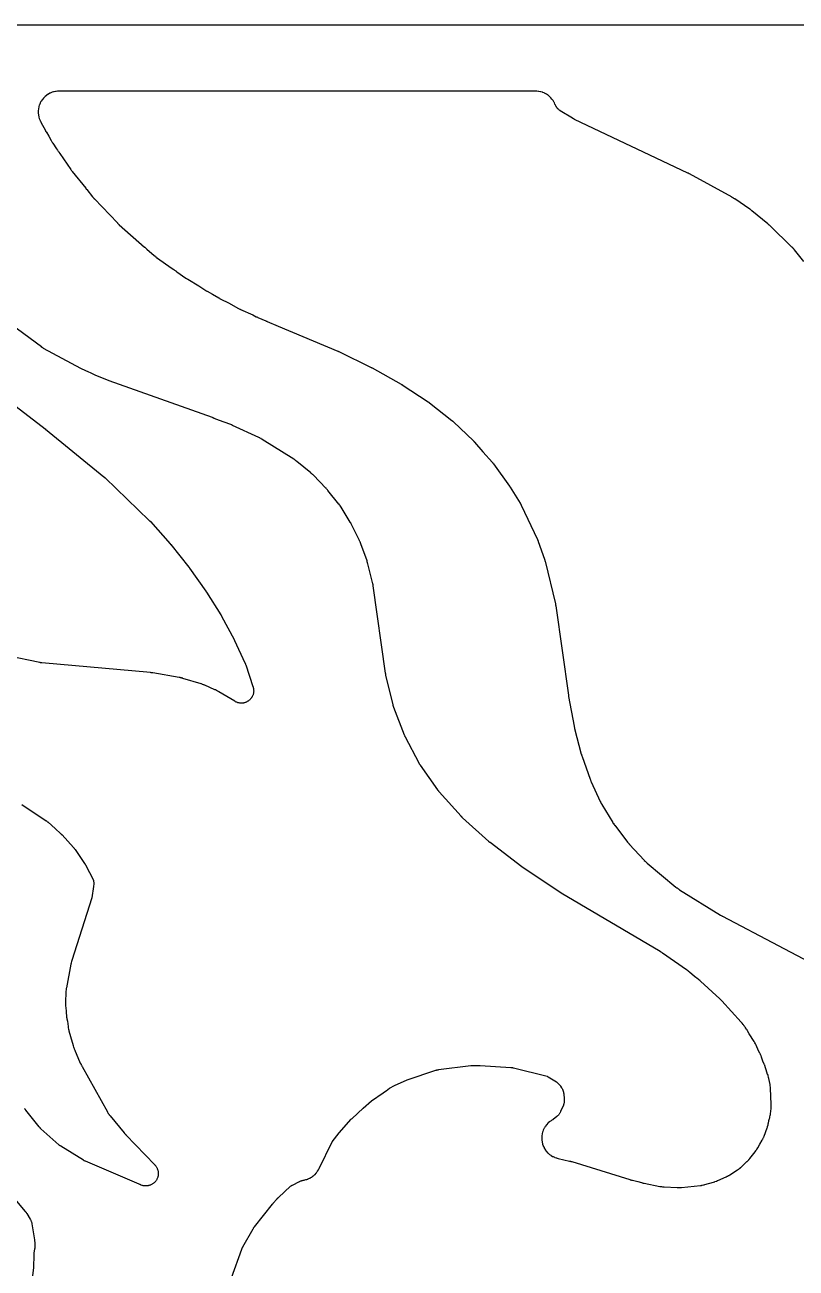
# Model space of a CAD drawing. Header units: millimetres. Extents: x 0 to 300, y 0 to 300.
# Drawn here: x 67.9 to 161, y 150 to 300.1 of the extents above; entities that cross this region are included whole.
import ezdxf

# ---------------------------------------------------------------- set-up
doc = ezdxf.new("R2010")
doc.units = ezdxf.units.MM
doc.layers.add('CUT', color=7, linetype='CONTINUOUS')

msp = doc.modelspace()

# ---------------------------------------------------------------- linework, layer by layer
at = {"layer": 'CUT'}
for points in [[(-0.0625, 1.4375), (-0.0625, 298.5625), (-0.0625, 299.4478), (-0.0589, 299.5212), (-0.0503, 299.5794), (-0.036, 299.6365), (-0.0162, 299.6918), (0.009, 299.745), (0.0392, 299.7954), (0.0743, 299.8427), (0.1137, 299.8863), (0.1573, 299.9257), (0.2046, 299.9608), (0.255, 299.991), (0.3082, 300.0162), (0.3635, 300.036), (0.4206, 300.0503), (0.4788, 300.0589), (0.5522, 300.0625), (1.4375, 300.0625), (298.5045, 300.0625)], [(161.9399, 271.5038), (160.8186, 272.8959), (160.807, 272.9099), (160.7299, 272.9999), (160.7178, 273.0135), (160.6177, 273.1235), (160.6052, 273.1368), (160.5228, 273.2219), (160.5099, 273.2348), (157.8322, 275.8374), (157.8231, 275.846), (157.7634, 275.9016), (157.7542, 275.9101), (157.6778, 275.9783), (157.6684, 275.9866), (157.6065, 276.0396), (157.5968, 276.0477), (155.6805, 277.6213), (155.6699, 277.6298), (155.6007, 277.6841), (155.59, 277.6923), (155.5016, 277.7585), (155.4907, 277.7664), (155.4191, 277.8175), (155.408, 277.8253), (153.5954, 279.0582), (153.5834, 279.0661), (153.5052, 279.1166), (153.4931, 279.1242), (153.3934, 279.1853), (153.3811, 279.1926), (153.3006, 279.2394), (153.2881, 279.2464), (148.141, 282.0703), (148.1337, 282.0742), (148.0824, 282.1014), (148.0745, 282.1056), (148.0101, 282.1385), (148.0022, 282.1425), (147.951, 282.1678), (147.9425, 282.1719), (134.2605, 288.6586), (134.2494, 288.6639), (134.2235, 288.6767), (134.2124, 288.6822), (134.1989, 288.689), (134.1879, 288.6947), (134.1624, 288.7081), (134.1515, 288.714), (134.139, 288.7208), (134.1281, 288.7268), (134.1029, 288.7409), (134.0922, 288.747), (134.0791, 288.7546), (134.0685, 288.7609), (134.0437, 288.7757), (134.0331, 288.7821), (132.5392, 289.7036), (132.5047, 289.726), (132.4424, 289.7685), (132.3765, 289.818), (132.3342, 289.8529), (132.2732, 289.9081), (132.2343, 289.9468), (132.1786, 290.0074), (132.1433, 290.0494), (132.0934, 290.1148), (132.0621, 290.1599), (132.0184, 290.2296), (131.9914, 290.2774), (131.9542, 290.3508), (131.9232, 290.4196), (131.9071, 290.4575), (131.9001, 290.4752), (131.8899, 290.4995), (131.82, 290.6556), (131.7951, 290.7048), (131.7045, 290.8655), (131.6738, 290.9143), (131.5695, 291.0638), (131.5342, 291.1094), (131.416, 291.2482), (131.3765, 291.2902), (131.2456, 291.417), (131.2022, 291.4551), (131.0597, 291.5687), (131.0129, 291.6024), (130.8601, 291.7018), (130.8103, 291.7309), (130.6487, 291.8152), (130.5964, 291.8394), (130.4274, 291.9078), (130.373, 291.9268), (130.1982, 291.9786), (130.1422, 291.9924), (129.9633, 292.0272), (129.9062, 292.0355), (129.7222, 292.0532), (129.6935, 292.0553), (129.6372, 292.058), (129.6228, 292.0585), (129.5291, 292.0608), (129.5147, 292.061), (72.0992, 292.061), (72.072, 292.061), (72.0612, 292.061), (72.0465, 292.0608), (71.9507, 292.0584), (71.936, 292.0579), (71.8785, 292.055), (71.8491, 292.0529), (71.661, 292.0343), (71.6027, 292.0257), (71.4199, 291.9893), (71.3628, 291.9749), (71.1844, 291.9208), (71.1289, 291.9009), (70.9568, 291.8295), (70.9035, 291.8043), (70.7392, 291.7163), (70.6887, 291.686), (70.5338, 291.5823), (70.4864, 291.5472), (70.3425, 291.4288), (70.2988, 291.3892), (70.1672, 291.2573), (70.1276, 291.2136), (70.0095, 291.0694), (69.9745, 291.022), (69.8711, 290.8669), (69.8409, 290.8163), (69.7532, 290.6518), (69.7281, 290.5985), (69.657, 290.4262), (69.6372, 290.3707), (69.5834, 290.1923), (69.5692, 290.135), (69.5331, 289.9522), (69.5246, 289.8939), (69.5066, 289.7084), (69.5038, 289.6495), (69.5042, 289.4631), (69.5072, 289.4042), (69.5258, 289.2188), (69.5346, 289.1605), (69.5713, 288.9778), (69.5858, 288.9206), (69.6403, 288.7424), (69.6603, 288.687), (69.733, 288.5126), (69.745, 288.4856), (69.7697, 288.4337), (69.7762, 288.4204), (69.8195, 288.3349), (69.8263, 288.3219), (70.3657, 287.3187), (70.3699, 287.3111), (70.3994, 287.258), (70.404, 287.2499), (70.4419, 287.1843), (70.4465, 287.1764), (70.4772, 287.125), (70.4823, 287.1166), (70.4887, 287.1064), (70.4894, 287.1052), (70.7828, 286.6321), (71.0655, 286.1119), (71.073, 286.0986), (71.1223, 286.0131), (71.1301, 286), (71.1947, 285.8942), (71.2028, 285.8813), (71.2565, 285.7983), (71.2649, 285.7857), (71.7317, 285.102), (71.8246, 284.9524), (71.8314, 284.9417), (71.8761, 284.8728), (71.8831, 284.8623), (71.9411, 284.7771), (71.9483, 284.7667), (71.9959, 284.6998), (72.0033, 284.6896), (72.1273, 284.5228), (73.438, 282.6036), (73.4441, 282.5948), (73.4876, 282.5335), (73.4944, 282.5241), (73.55, 282.4488), (73.5569, 282.4397), (73.602, 282.3811), (73.6095, 282.3715), (75.2401, 280.3369), (75.2442, 280.3316), (75.3099, 280.2481), (75.3202, 280.2354), (75.3561, 280.1922), (76.0731, 279.2976), (76.0814, 279.2874), (76.1358, 279.2225), (76.1443, 279.2126), (76.2145, 279.1324), (76.2232, 279.1227), (76.2804, 279.0601), (76.2893, 279.0506), (79.0619, 276.1488), (79.0709, 276.1397), (79.1296, 276.0808), (79.1387, 276.0718), (79.2139, 275.9995), (79.2233, 275.9907), (79.2844, 275.9344), (79.2939, 275.9259), (82.3509, 273.229), (82.3584, 273.2225), (82.4104, 273.1781), (82.4185, 273.1713), (82.4843, 273.1171), (82.4923, 273.1106), (82.5451, 273.0687), (82.5538, 273.0619), (82.6365, 272.9986), (83.4956, 272.2442), (83.5073, 272.2342), (83.5846, 272.1697), (83.5966, 272.16), (83.6957, 272.0816), (83.708, 272.0722), (83.7885, 272.0119), (83.801, 272.0027), (85.6871, 270.6637), (85.8643, 270.5281), (85.873, 270.5215), (85.9341, 270.4765), (85.9436, 270.4697), (86.0208, 270.415), (86.0303, 270.4085), (86.0922, 270.3665), (86.1024, 270.3597), (86.254, 270.2612), (87.3153, 269.5078), (87.3242, 269.5015), (87.3866, 269.4589), (87.3963, 269.4524), (87.4752, 269.4008), (87.4848, 269.3946), (87.5479, 269.355), (87.5583, 269.3486), (88.8834, 268.5535), (89.635, 268.0654), (89.6443, 268.0595), (89.7089, 268.0191), (89.719, 268.013), (89.8005, 267.9643), (89.8105, 267.9585), (89.8757, 267.9213), (89.8864, 267.9153), (90.5394, 267.5599), (91.3035, 267.1015), (91.3132, 267.0958), (91.3806, 267.057), (91.3911, 267.0512), (91.4761, 267.0045), (91.4864, 266.999), (91.5543, 266.9634), (91.5655, 266.9577), (92.4913, 266.4977), (93.6959, 265.842), (93.7045, 265.8374), (93.7648, 265.8059), (93.7741, 265.8011), (93.8498, 265.7632), (93.8591, 265.7587), (93.9194, 265.7297), (93.9294, 265.725), (95.403, 265.0506), (95.8249, 264.8409), (95.8329, 264.837), (95.8884, 264.8104), (95.8971, 264.8064), (95.9669, 264.7743), (95.9754, 264.7705), (96.0309, 264.746), (96.0401, 264.7421), (96.5024, 264.5474), (96.9874, 264.3255), (96.993, 264.323), (97.0315, 264.3058), (97.0375, 264.3032), (97.0858, 264.2823), (97.0917, 264.2798), (97.1301, 264.2636), (97.1364, 264.261), (98.4914, 263.7101), (105.6827, 260.6826), (105.6872, 260.6807), (105.6978, 260.6762), (105.7024, 260.6742), (105.7133, 260.6695), (105.7188, 260.6671), (105.7318, 260.6613), (105.7374, 260.6588), (105.7438, 260.656), (105.7494, 260.6534), (105.7623, 260.6475), (105.7671, 260.6453), (105.7776, 260.6404), (105.7924, 260.6333), (105.7989, 260.6302), (109.7158, 258.7255), (109.7206, 258.7231), (109.7319, 258.7176), (109.7368, 258.7152), (109.7482, 258.7094), (109.7541, 258.7064), (109.7679, 258.6994), (109.7738, 258.6964), (109.7805, 258.6929), (109.7864, 258.6898), (109.8001, 258.6826), (109.8052, 258.6798), (109.8162, 258.6739), (109.8318, 258.6653), (109.8387, 258.6615), (113.3185, 256.7083), (113.3241, 256.7052), (113.3372, 256.6977), (113.3428, 256.6945), (113.356, 256.6868), (113.3628, 256.6828), (113.3787, 256.6734), (113.3855, 256.6694), (113.3933, 256.6646), (113.4, 256.6605), (113.4158, 256.6508), (113.4225, 256.6466), (113.4259, 256.6445), (113.4338, 256.6395), (113.4522, 256.6276), (113.4601, 256.6225), (116.5685, 254.5782), (116.5765, 254.5728), (116.5952, 254.5603), (116.6032, 254.5548), (116.6128, 254.5482), (116.6207, 254.5427), (116.639, 254.5298), (116.6468, 254.5243), (116.6558, 254.5178), (116.6635, 254.5121), (116.6816, 254.4988), (116.6893, 254.4931), (116.6987, 254.486), (116.7063, 254.4802), (116.7241, 254.4665), (116.7317, 254.4606), (119.462, 252.3095), (119.4704, 252.3028), (119.49, 252.287), (119.4983, 252.2801), (119.5085, 252.2717), (119.5168, 252.2648), (119.5359, 252.2486), (119.5441, 252.2415), (119.5535, 252.2334), (119.5616, 252.2263), (119.5804, 252.2096), (119.5884, 252.2023), (119.5981, 252.1935), (119.6061, 252.1862), (119.6244, 252.169), (119.6323, 252.1616), (122.0645, 249.8354), (122.0718, 249.8283), (122.0889, 249.8116), (122.0961, 249.8044), (122.1049, 249.7956), (122.1121, 249.7883), (122.1288, 249.7712), (122.1291, 249.771), (122.1433, 249.7557), (122.1502, 249.7483), (122.1586, 249.7391), (122.1654, 249.7316), (122.1812, 249.7139), (122.1879, 249.7063), (123.2024, 248.5443), (124.3539, 247.223), (124.3609, 247.2148), (124.3772, 247.1957), (124.3842, 247.1874), (124.3926, 247.1773), (124.3994, 247.169), (124.4136, 247.1514), (124.4289, 247.1316), (124.4355, 247.1229), (124.4435, 247.1124), (124.4499, 247.1037), (124.4649, 247.0833), (124.4713, 247.0745), (126.4107, 244.3663), (126.414, 244.3617), (126.4217, 244.3508), (126.4249, 244.3462), (126.4327, 244.335), (126.4367, 244.3293), (126.4459, 244.3158), (126.4498, 244.3101), (126.4544, 244.3034), (126.4582, 244.2976), (126.4673, 244.2839), (126.4711, 244.2781), (126.4731, 244.2751), (126.4776, 244.2681), (126.488, 244.2518), (126.4924, 244.2448), (127.6956, 242.323), (127.7027, 242.3115), (127.719, 242.2846), (127.7259, 242.273), (127.7341, 242.259), (127.7407, 242.2474), (127.7561, 242.2202), (127.7626, 242.2086), (127.77, 242.195), (127.7763, 242.1832), (127.7909, 242.1555), (127.7971, 242.1436), (127.8045, 242.129), (127.8105, 242.117), (127.8242, 242.0889), (127.83, 242.0768), (129.7812, 237.9333), (129.786, 237.923), (129.797, 237.8988), (129.8016, 237.8884), (129.8073, 237.8757), (129.8118, 237.8652), (129.8222, 237.8407), (129.8266, 237.8302), (129.8315, 237.8181), (129.8358, 237.8076), (129.8456, 237.7828), (129.8497, 237.7722), (129.8547, 237.7592), (129.8586, 237.7486), (129.8678, 237.7236), (129.8717, 237.7129), (130.6297, 235.562), (130.6334, 235.5513), (130.6419, 235.5261), (130.6455, 235.5153), (130.6498, 235.5021), (130.6532, 235.4913), (130.6611, 235.4659), (130.6644, 235.455), (130.6681, 235.4424), (130.6713, 235.4315), (130.6785, 235.406), (130.6815, 235.395), (130.6852, 235.3816), (130.688, 235.3706), (130.6946, 235.3448), (130.6974, 235.3338), (131.945, 230.1838), (131.9475, 230.1732), (131.9532, 230.1484), (131.9556, 230.1377), (131.9584, 230.1247), (131.9606, 230.114), (131.9657, 230.089), (131.9678, 230.0783), (131.9702, 230.066), (131.9722, 230.0552), (131.9767, 230.0302), (131.9785, 230.0194), (131.9807, 230.0062), (131.9825, 229.9955), (131.9863, 229.9703), (131.9879, 229.9595), (133.5154, 219.1676), (133.5163, 219.1614), (133.5228, 219.1184), (133.5239, 219.1118), (133.5326, 219.0583), (133.5337, 219.0518), (133.5411, 219.0096), (133.5424, 219.0027), (134.2153, 215.4042), (134.2171, 215.3946), (134.2307, 215.328), (134.2329, 215.3177), (134.2513, 215.2349), (134.2537, 215.2248), (134.2693, 215.1596), (134.272, 215.149), (135.0783, 212.0449), (135.0817, 212.0325), (135.1045, 211.9519), (135.1081, 211.9395), (135.1389, 211.8389), (135.1428, 211.8266), (135.1691, 211.747), (135.1732, 211.7348), (136.1318, 209.0261), (136.1367, 209.0129), (136.1694, 208.927), (136.1745, 208.9138), (136.2181, 208.8069), (136.2236, 208.7939), (136.2603, 208.7096), (136.2661, 208.6967), (137.3648, 206.3289), (137.3719, 206.3142), (137.4193, 206.2188), (137.4268, 206.2043), (137.4896, 206.0863), (137.4975, 206.0719), (137.55, 205.9793), (137.5583, 205.9652), (138.8738, 203.7887), (138.8825, 203.7747), (138.9403, 203.6847), (138.9494, 203.671), (139.0251, 203.5601), (139.0345, 203.5466), (139.0972, 203.4599), (139.1071, 203.4467), (140.657, 201.4222), (140.6657, 201.4111), (140.7231, 201.3396), (140.7321, 201.3288), (140.8063, 201.2408), (140.8155, 201.2301), (140.8762, 201.1614), (140.8857, 201.1509), (142.6697, 199.2261), (142.6828, 199.2123), (142.7699, 199.1242), (142.7835, 199.1109), (142.8962, 199.0038), (142.9102, 198.9909), (143.0027, 198.9085), (143.0171, 198.896), (146.4869, 195.9955), (146.5037, 195.982), (146.6144, 195.896), (146.6316, 195.8831), (146.7742, 195.7804), (146.7919, 195.7681), (146.9085, 195.6903), (146.9266, 195.6787), (151.8881, 192.6197), (151.8961, 192.6149), (151.9522, 192.5815), (151.9609, 192.5764), (152.0314, 192.536), (152.04, 192.5312), (152.0963, 192.5002), (152.1056, 192.4952), (165.564, 185.384)], [(92.8615, 148.825), (94.094, 152.3018), (94.0973, 152.3112), (94.1026, 152.3256), (94.1117, 152.3494), (94.1244, 152.3811), (94.1361, 152.409), (94.1458, 152.4311), (94.1514, 152.4436), (94.1535, 152.4482), (94.1664, 152.4751), (94.1959, 152.5344), (94.2143, 152.5696), (94.2209, 152.5813), (94.2257, 152.5899), (95.4489, 154.7404), (95.4524, 154.7466), (95.4607, 154.7609), (95.4622, 154.7635), (95.4789, 154.7909), (95.5133, 154.8452), (95.5253, 154.8637), (95.543, 154.8887), (95.5911, 154.9543), (95.6123, 154.9819), (97.7826, 157.7091), (97.8025, 157.7301), (97.8125, 157.7409), (97.8768, 157.8122), (97.8865, 157.8232), (98.3137, 158.3209), (98.3223, 158.3308), (98.3426, 158.3537), (98.3514, 158.3635), (98.3621, 158.3753), (98.371, 158.385), (98.392, 158.4073), (98.401, 158.4168), (98.4115, 158.4277), (98.4207, 158.4371), (98.4423, 158.4588), (98.4516, 158.468), (98.4631, 158.4792), (98.4725, 158.4883), (98.4948, 158.5094), (98.5043, 158.5184), (99.9852, 159.8835), (100.0438, 159.9244), (100.1032, 159.9624), (100.1463, 159.9877), (100.1825, 160.0078), (100.1943, 160.014), (100.2034, 160.0187), (101.072, 160.4633), (101.0824, 160.4685), (101.0876, 160.4711), (101.1365, 160.4935), (101.2033, 160.5218), (101.283, 160.5512), (101.3368, 160.5681), (101.4188, 160.5898), (101.4877, 160.6046), (101.5047, 160.6081), (101.6076, 160.6282), (101.6184, 160.6304), (101.6794, 160.6434), (101.7078, 160.6502), (101.833, 160.6834), (101.8437, 160.6861), (101.8504, 160.688), (101.8838, 160.6969), (101.9381, 160.7141), (102.0471, 160.7545), (102.0727, 160.7634), (102.086, 160.7688), (102.1069, 160.7765), (102.1592, 160.7988), (102.2505, 160.8428), (102.293, 160.8625), (102.3116, 160.8722), (102.3214, 160.877), (102.3443, 160.8894), (102.3445, 160.8895), (102.3714, 160.9041), (102.4407, 160.946), (102.5028, 160.9825), (102.5249, 160.997), (102.5254, 160.9973), (102.5267, 160.9982), (102.5514, 161.0143), (102.5593, 161.02), (102.5726, 161.029), (102.615, 161.0605), (102.7, 161.1222), (102.7453, 161.1585), (102.7589, 161.1706), (102.7611, 161.1724), (102.7703, 161.1807), (102.8827, 161.2803), (102.9243, 161.3208), (103.0493, 161.4553), (103.0868, 161.4997), (103.1982, 161.6456), (103.2312, 161.6934), (103.3294, 161.8516), (103.3441, 161.8766), (103.3716, 161.9262), (103.3785, 161.939), (103.4224, 162.0226), (103.429, 162.0355), (105.0091, 165.2355), (105.8216, 166.3408), (107.3046, 167.9814), (107.3472, 168.0213), (107.3489, 168.0229), (107.404, 168.0744), (108.7226, 169.3063), (109.7538, 170.2098), (111.1391, 171.1649), (111.3209, 171.2902), (111.5006, 171.4141), (111.9301, 171.7102), (112.5327, 172.0474), (114.0361, 172.7401), (117.5015, 173.8809), (117.512, 173.8843), (117.5282, 173.8894), (117.5552, 173.8975), (117.5915, 173.9077), (117.624, 173.9162), (117.6498, 173.9225), (117.6646, 173.9259), (117.6701, 173.9271), (117.7024, 173.9338), (117.7744, 173.9471), (117.8177, 173.9541), (117.8324, 173.9561), (117.8433, 173.9575), (121.7404, 174.4386), (122.8562, 174.4498), (126.564, 174.2247), (126.5744, 174.224), (126.5906, 174.2229), (126.6172, 174.2205), (126.6528, 174.2169), (126.6844, 174.2131), (126.7094, 174.2097), (126.7237, 174.2076), (126.729, 174.2067), (126.7598, 174.2014), (126.8281, 174.1884), (126.8688, 174.1797), (126.8825, 174.1764), (126.8927, 174.174), (130.9576, 173.1537), (131.0059, 173.1281), (131.0483, 173.104), (131.062, 173.0958), (131.0722, 173.0896), (132.0716, 172.4691), (132.1131, 172.4417), (132.1624, 172.4071), (132.4743, 172.0898), (132.5042, 172.0578), (132.5576, 171.9979), (132.5668, 171.9865), (132.575, 171.9745), (132.7035, 171.7755), (132.7258, 171.7391), (132.7651, 171.6714), (132.8044, 171.5957), (132.8187, 171.5647), (132.8372, 171.5194), (132.8479, 171.493), (132.8589, 171.4661), (132.8646, 171.4522), (132.8789, 171.4112), (132.9032, 171.3293), (132.9168, 171.2741), (132.9332, 171.1903), (132.9446, 171.1129), (132.9499, 171.0706), (133.0164, 170.3992), (133.0198, 170.3534), (133.0238, 170.2693), (133.0235, 170.1774), (133.0202, 170.1164), (133.0105, 170.025), (133.001, 169.9646), (132.9821, 169.8747), (132.9664, 169.8156), (132.9384, 169.7281), (132.9087, 169.6493), (132.8914, 169.6067), (132.5804, 168.8949), (132.562, 168.8555), (132.5266, 168.7841), (132.4843, 168.7081), (132.4537, 168.6589), (132.4042, 168.5874), (132.3689, 168.5414), (132.3128, 168.475), (132.2733, 168.4326), (132.2109, 168.3719), (132.1512, 168.3192), (132.1179, 168.2911), (131.6714, 167.9334), (131.6237, 167.9068), (131.6106, 167.8993), (131.5266, 167.8495), (131.5137, 167.8417), (131.464, 167.8106), (131.4389, 167.794), (131.281, 167.6837), (131.2335, 167.6468), (131.0894, 167.523), (131.0458, 167.4816), (130.9148, 167.344), (130.8756, 167.2984), (130.7591, 167.1484), (130.7246, 167.0991), (130.6236, 166.9382), (130.5943, 166.8857), (130.5099, 166.7155), (130.486, 166.6603), (130.4191, 166.4825), (130.4007, 166.4253), (130.352, 166.2416), (130.3395, 166.1828), (130.3093, 165.9952), (130.3027, 165.9355), (130.2915, 165.7458), (130.291, 165.6857), (130.2988, 165.4959), (130.3042, 165.436), (130.331, 165.2479), (130.3424, 165.1889), (130.3878, 165.0044), (130.4051, 164.9469), (130.4688, 164.7678), (130.4917, 164.7123), (130.573, 164.5405), (130.6014, 164.4876), (130.6994, 164.3248), (130.7329, 164.2749), (130.8468, 164.1228), (130.8851, 164.0765), (131.0136, 163.9365), (131.0564, 163.8943), (131.1982, 163.7679), (131.2451, 163.7302), (131.3988, 163.6186), (131.4492, 163.5858), (131.6133, 163.4901), (131.6667, 163.4625), (131.8396, 163.3837), (131.8955, 163.3616), (132.0779, 163.2997), (132.1066, 163.2907), (132.1631, 163.2747), (132.1776, 163.2708), (132.2722, 163.2464), (132.2868, 163.2428), (133.6584, 162.926), (133.7801, 162.8979), (133.7866, 162.8964), (133.802, 162.8927), (133.8085, 162.8911), (133.8242, 162.8873), (133.8323, 162.8852), (133.851, 162.8804), (133.8591, 162.8783), (133.8683, 162.8759), (133.8764, 162.8737), (133.8951, 162.8685), (133.9031, 162.8663), (133.9071, 162.8651), (133.9166, 162.8623), (133.9386, 162.8558), (133.9481, 162.8529), (140.9477, 160.6813), (140.9596, 160.6777), (141.0377, 160.6552), (141.0497, 160.6519), (141.1484, 160.6257), (141.1605, 160.6227), (141.2395, 160.6035), (141.2517, 160.6006), (141.9083, 160.4555), (142.333, 160.3276), (142.3467, 160.3237), (142.4359, 160.2991), (142.4497, 160.2954), (142.5625, 160.2672), (142.5764, 160.2639), (142.6667, 160.2436), (142.6807, 160.2406), (144.5405, 159.8682), (144.5619, 159.8643), (144.7012, 159.8417), (144.7227, 159.8386), (144.756, 159.8344), (144.8875, 159.8165), (144.912, 159.8136), (144.96, 159.8091), (144.9723, 159.8081), (145.0522, 159.8022), (145.0574, 159.8019), (145.0605, 159.8016), (145.0822, 159.8), (146.6492, 159.7172), (146.6533, 159.717), (146.654, 159.717), (146.666, 159.7165), (146.7216, 159.7146), (146.7393, 159.714), (146.7412, 159.714), (146.744, 159.7139), (146.756, 159.7136), (146.7985, 159.7131), (146.8028, 159.713), (146.8277, 159.7132), (146.983, 159.7174), (147.007, 159.7185), (147.0485, 159.7213), (147.0495, 159.7214), (147.0538, 159.7217), (147.0658, 159.7226), (147.1436, 159.7294), (147.1555, 159.7306), (149.4731, 159.9797), (149.4732, 159.9797), (149.4769, 159.9801), (149.4898, 159.9817), (149.5735, 159.9925), (149.5863, 159.9943), (149.6364, 160.0019), (149.662, 160.0064), (149.8275, 160.0388), (149.8529, 160.0443), (149.9022, 160.0563), (149.9148, 160.0594), (149.9963, 160.081), (150.0088, 160.0845), (151.0355, 160.3799), (151.0562, 160.3862), (151.1896, 160.4299), (151.2101, 160.437), (151.3754, 160.4977), (151.3955, 160.5056), (151.5255, 160.5587), (151.5453, 160.5672), (152.5464, 161.0194), (152.5656, 161.0285), (152.6892, 161.0897), (152.7081, 161.0994), (152.8604, 161.1816), (152.8789, 161.192), (152.9978, 161.2618), (153.016, 161.2729), (153.9168, 161.8449), (153.9283, 161.8524), (154.0027, 161.9021), (154.014, 161.9098), (154.058, 161.9407), (154.0801, 161.957), (154.2216, 162.0662), (154.2429, 162.0835), (154.2839, 162.1182), (154.2943, 162.1272), (154.3611, 162.1866), (154.3713, 162.1958), (155.0791, 162.8541), (155.0872, 162.8617), (155.1427, 162.9154), (155.151, 162.9234), (155.1867, 162.9593), (155.2036, 162.9769), (155.3065, 163.0889), (155.3221, 163.1065), (155.3484, 163.1375), (155.3555, 163.146), (155.4039, 163.2051), (155.4116, 163.2148), (156.0595, 164.0406), (156.0722, 164.0575), (156.1528, 164.168), (156.1649, 164.1852), (156.2611, 164.3274), (156.2726, 164.3451), (156.2779, 164.3534), (156.2902, 164.3718), (156.3018, 164.3898), (156.3753, 164.508), (156.3862, 164.5264), (156.632, 164.9556), (156.9131, 165.4413), (156.9194, 165.4525), (156.9595, 165.5253), (156.9656, 165.5365), (156.9887, 165.5808), (157.0001, 165.6037), (157.0708, 165.7541), (157.0812, 165.7775), (157.1005, 165.8236), (157.1053, 165.8354), (157.1358, 165.9127), (157.1403, 165.9247), (157.513, 166.9325), (157.5175, 166.945), (157.5456, 167.0266), (157.5498, 167.0392), (157.5656, 167.0886), (157.5731, 167.1141), (157.6184, 167.2805), (157.6248, 167.3063), (157.6362, 167.3569), (157.639, 167.3699), (157.6561, 167.4545), (157.6586, 167.4675), (157.7196, 167.8089), (157.7957, 168.0518), (157.7998, 168.0652), (157.8251, 168.1532), (157.8288, 168.1667), (157.8427, 168.2199), (157.8493, 168.2473), (157.8873, 168.4262), (157.8925, 168.4538), (157.9014, 168.5081), (157.9036, 168.522), (157.9163, 168.6126), (157.918, 168.6266), (157.9937, 169.2765), (157.995, 169.2886), (158.0025, 169.3676), (158.0036, 169.3797), (158.0071, 169.4273), (158.0085, 169.4517), (158.0139, 169.6102), (158.0143, 169.6346), (158.014, 169.6823), (158.0138, 169.6945), (158.0117, 169.7738), (158.0112, 169.786), (157.9226, 171.6734), (157.922, 171.6841), (157.9172, 171.7589), (157.9163, 171.7701), (157.9123, 171.8191), (157.9098, 171.8426), (157.8917, 171.9891), (157.8885, 172.0117), (157.8822, 172.0507), (157.8804, 172.0612), (157.8672, 172.1342), (157.8649, 172.146), (157.7184, 172.8735), (157.7139, 172.8943), (157.6818, 173.0285), (157.6765, 173.0491), (157.6304, 173.2161), (157.6243, 173.2364), (157.5829, 173.3682), (157.5761, 173.3883), (157.3834, 173.9322), (157.3203, 174.173), (157.3175, 174.1833), (157.2975, 174.2547), (157.2944, 174.2653), (157.2803, 174.3119), (157.2732, 174.3342), (157.2256, 174.4723), (157.2179, 174.4934), (157.2038, 174.5299), (157.1999, 174.5398), (157.1722, 174.6077), (157.1676, 174.6186), (157.0124, 174.9792), (156.8342, 175.4822), (156.8303, 175.4928), (156.8026, 175.5666), (156.7984, 175.5775), (156.7792, 175.6255), (156.7696, 175.6485), (156.7062, 175.7901), (156.696, 175.8118), (156.6775, 175.849), (156.6724, 175.8591), (156.6365, 175.9282), (156.6306, 175.9394), (156.482, 176.2112), (156.1833, 176.9051), (156.1782, 176.9164), (156.1449, 176.9897), (156.1396, 177.0009), (156.1187, 177.0446), (156.1075, 177.0667), (156.0318, 177.2088), (156.0197, 177.2304), (155.9952, 177.2722), (155.9888, 177.2828), (155.9467, 177.3514), (155.9401, 177.3619), (155.3615, 178.261), (155.161, 178.6278), (155.1526, 178.6426), (155.0969, 178.738), (155.0881, 178.7526), (155.053, 178.8089), (155.0342, 178.8373), (154.907, 179.0179), (154.8866, 179.0451), (154.8454, 179.0971), (154.8347, 179.1103), (154.7635, 179.1949), (154.7524, 179.2078), (154.7518, 179.2085), (154.7101, 179.2733), (154.7032, 179.2838), (154.6573, 179.352), (154.6501, 179.3624), (154.6216, 179.4028), (154.6066, 179.4232), (154.5064, 179.5533), (154.4905, 179.5731), (154.4588, 179.6109), (154.4505, 179.6205), (154.3964, 179.6823), (154.3879, 179.6918), (152.0421, 182.2589), (152.0329, 182.2687), (151.9727, 182.3317), (151.9633, 182.3412), (151.886, 182.4186), (151.8764, 182.428), (151.8135, 182.4883), (151.8037, 182.4974), (149.4812, 184.6224), (149.4692, 184.6331), (149.3901, 184.7016), (149.3777, 184.712), (149.2762, 184.7954), (149.2636, 184.8055), (149.1809, 184.8697), (149.1681, 184.8794), (148.7574, 185.1811), (148.1272, 185.737), (148.1143, 185.748), (148.0297, 185.8185), (148.0165, 185.8291), (147.9079, 185.9146), (147.8944, 185.9248), (147.8059, 185.9904), (147.7922, 186.0003), (144.8963, 188.0235), (144.8874, 188.0295), (144.8254, 188.0712), (144.8158, 188.0775), (144.7376, 188.128), (144.728, 188.134), (144.6654, 188.1727), (144.6551, 188.179), (144.6374, 188.1894), (144.6083, 188.2076), (144.5955, 188.2154), (132.6487, 195.2746), (132.6445, 195.2771), (132.6348, 195.2829), (132.6307, 195.2854), (132.6208, 195.2914), (132.6157, 195.2945), (132.6039, 195.3018), (132.5988, 195.3049), (132.593, 195.3085), (132.5879, 195.3117), (132.5761, 195.3191), (132.5718, 195.3219), (132.5623, 195.328), (132.5489, 195.3368), (132.543, 195.3407), (128.0022, 198.3589), (127.9972, 198.3622), (127.9858, 198.37), (127.9809, 198.3733), (127.9693, 198.3812), (127.9633, 198.3854), (127.9494, 198.395), (127.9434, 198.3992), (127.9366, 198.4041), (127.9307, 198.4083), (127.9169, 198.4182), (127.911, 198.4225), (127.908, 198.4247), (127.9011, 198.4298), (127.885, 198.4418), (127.8781, 198.447), (124.0604, 201.3568), (124.0527, 201.3627), (124.0349, 201.3766), (124.0273, 201.3826), (124.0181, 201.3899), (124.0106, 201.3959), (123.9932, 201.4101), (123.9857, 201.4163), (123.9772, 201.4234), (123.9698, 201.4296), (123.9526, 201.4442), (123.9453, 201.4505), (123.9364, 201.4582), (123.9292, 201.4646), (123.9123, 201.4795), (123.9051, 201.486), (120.7315, 204.3669), (120.7228, 204.3749), (120.7026, 204.3937), (120.6941, 204.4018), (120.6836, 204.4118), (120.6752, 204.42), (120.6555, 204.4393), (120.6471, 204.4476), (120.6376, 204.4573), (120.6293, 204.4657), (120.6102, 204.4855), (120.602, 204.4941), (120.5921, 204.5046), (120.5841, 204.5132), (120.5655, 204.5335), (120.5576, 204.5423), (117.9148, 207.5028), (117.9062, 207.5126), (117.8863, 207.5356), (117.8778, 207.5455), (117.8676, 207.5577), (117.8592, 207.5677), (117.84, 207.5913), (117.8318, 207.6014), (117.8225, 207.6132), (117.8144, 207.6234), (117.7959, 207.6475), (117.788, 207.6579), (117.7785, 207.6707), (117.7707, 207.6812), (117.7529, 207.7058), (117.7453, 207.7164), (115.6516, 210.6942), (115.6433, 210.7062), (115.6241, 210.7345), (115.6159, 210.7467), (115.6061, 210.7617), (115.5982, 210.774), (115.5799, 210.8029), (115.5722, 210.8154), (115.5634, 210.8297), (115.5559, 210.8423), (115.5386, 210.8718), (115.5312, 210.8845), (115.5224, 210.9001), (115.5153, 210.9129), (115.4989, 210.9429), (115.492, 210.9558), (113.8418, 214.1066), (113.8359, 214.1179), (113.8225, 214.1444), (113.8169, 214.1558), (113.81, 214.1698), (113.8045, 214.1813), (113.7919, 214.2081), (113.7865, 214.2197), (113.7805, 214.233), (113.7753, 214.2446), (113.7634, 214.2719), (113.7584, 214.2836), (113.7524, 214.2979), (113.7476, 214.3097), (113.7364, 214.3372), (113.7318, 214.3491), (112.4459, 217.6712), (112.4404, 217.6855), (112.4281, 217.7192), (112.4229, 217.7336), (112.4167, 217.7513), (112.4118, 217.7658), (112.4006, 217.7999), (112.3959, 217.8145), (112.3907, 217.8313), (112.3863, 217.846), (112.3763, 217.8804), (112.3721, 217.8952), (112.3671, 217.9132), (112.3632, 217.9281), (112.3544, 217.9628), (112.3507, 217.9777), (111.4939, 221.5907), (111.4916, 221.6007), (111.4863, 221.6241), (111.4842, 221.6341), (111.4815, 221.6464), (111.4795, 221.6565), (111.4747, 221.68), (111.4728, 221.6901), (111.4705, 221.7017), (111.4687, 221.7118), (111.4645, 221.7354), (111.4628, 221.7455), (111.4607, 221.7579), (111.4591, 221.7681), (111.4554, 221.7918), (111.4539, 221.8019), (109.9501, 232.3593), (109.9478, 232.3746), (109.931, 232.4736), (109.9283, 232.4888), (109.9041, 232.6126), (109.9009, 232.6277), (109.8791, 232.7257), (109.8756, 232.7408), (109.3115, 235.0013), (109.3077, 235.0158), (109.2818, 235.1096), (109.2776, 235.124), (109.2421, 235.2411), (109.2376, 235.2553), (109.207, 235.3478), (109.2021, 235.362), (108.4639, 237.4199), (108.4579, 237.4358), (108.4176, 237.5388), (108.4112, 237.5546), (108.357, 237.6823), (108.3501, 237.6979), (108.3041, 237.7984), (108.2968, 237.8138), (107.346, 239.7431), (107.3397, 239.7556), (107.2977, 239.836), (107.291, 239.8484), (107.2359, 239.9482), (107.2291, 239.9603), (107.1833, 240.0387), (107.1762, 240.0507), (106.0816, 241.8319), (106.0716, 241.8477), (106.0046, 241.9494), (105.994, 241.9649), (105.9061, 242.0899), (105.895, 242.105), (105.8218, 242.2023), (105.8103, 242.2171), (104.4853, 243.8692), (104.4763, 243.8803), (104.4165, 243.9512), (104.4072, 243.9621), (104.3301, 244.0494), (104.3205, 244.0599), (104.2575, 244.128), (104.2476, 244.1383), (102.7328, 245.6971), (102.721, 245.7088), (102.6439, 245.7839), (102.6318, 245.7953), (102.5324, 245.8869), (102.52, 245.898), (102.4388, 245.9688), (102.4262, 245.9795), (100.7491, 247.3613), (100.7486, 247.3617), (100.7337, 247.3735), (100.6356, 247.4493), (100.6203, 247.4607), (100.4943, 247.5517), (100.4787, 247.5626), (100.376, 247.632), (100.36, 247.6424), (96.5602, 250.0354), (96.5436, 250.0455), (96.4341, 250.1096), (96.4171, 250.1191), (96.2772, 250.195), (96.2599, 250.204), (96.1465, 250.2609), (96.1289, 250.2693), (92.9703, 251.7251), (92.9577, 251.7308), (92.8748, 251.7667), (92.862, 251.7721), (92.7569, 251.8147), (92.744, 251.8198), (92.6596, 251.8518), (92.6465, 251.8566), (91.3989, 252.2969), (90.7636, 252.5701), (90.7552, 252.5736), (90.6967, 252.5977), (90.6876, 252.6013), (90.6142, 252.6302), (90.6053, 252.6336), (90.5469, 252.6555), (90.5373, 252.659), (78.0821, 257.0881), (76.376, 257.7897), (75.8954, 258.0098), (75.5369, 258.1739), (75.2558, 258.3027), (74.6406, 258.5844), (70.161, 261.0138), (70.1475, 261.0213), (70.116, 261.0391), (70.1026, 261.0468), (70.0864, 261.0563), (70.0731, 261.0643), (70.0423, 261.0831), (70.0292, 261.0913), (70.0142, 261.1008), (70.0012, 261.1092), (69.971, 261.1291), (69.9582, 261.1377), (69.9426, 261.1484), (69.9299, 261.1572), (69.9005, 261.1781), (69.8879, 261.1872), (66.2249, 263.8833)], [(59.4752, 259.6347), (70.3348, 251.3187), (70.3426, 251.3127), (70.3504, 251.3066), (70.3599, 251.2992), (70.3661, 251.2944), (70.3745, 251.2876), (70.3796, 251.2836), (70.3904, 251.2749), (70.3947, 251.2714), (77.4451, 245.5054), (77.4522, 245.4996), (77.4687, 245.4858), (77.4757, 245.4799), (77.4842, 245.4726), (77.4912, 245.4666), (77.5074, 245.4525), (77.5143, 245.4464), (77.5222, 245.4394), (77.529, 245.4333), (77.5449, 245.4189), (77.5517, 245.4126), (77.5599, 245.405), (77.5667, 245.3987), (77.5823, 245.384), (77.5889, 245.3777), (82.919, 240.2377), (82.924, 240.2329), (82.9356, 240.2215), (82.9405, 240.2166), (82.9523, 240.2048), (82.9584, 240.1988), (82.9724, 240.1846), (82.9784, 240.1785), (82.9852, 240.1714), (82.9912, 240.1652), (83.005, 240.1507), (83.0108, 240.1444), (83.0138, 240.1412), (83.0207, 240.1337), (83.0366, 240.1162), (83.0434, 240.1087), (85.4216, 237.4378), (85.4246, 237.4344), (85.4317, 237.4263), (85.4348, 237.4228), (85.4419, 237.4146), (85.4456, 237.4104), (85.4542, 237.4004), (85.4579, 237.3961), (85.4621, 237.3912), (85.4657, 237.3869), (85.4742, 237.3768), (85.4774, 237.373), (85.4841, 237.3647), (85.4938, 237.353), (85.498, 237.3478), (87.6909, 234.6208), (87.6947, 234.6162), (87.7033, 234.6053), (87.707, 234.6006), (87.7158, 234.5894), (87.7203, 234.5836), (87.7307, 234.5701), (87.7351, 234.5643), (87.7402, 234.5575), (87.7446, 234.5517), (87.7548, 234.5379), (87.7592, 234.532), (87.7614, 234.529), (87.7665, 234.522), (87.7783, 234.5055), (87.7833, 234.4984), (89.7514, 231.6956), (89.7597, 231.6837), (89.7681, 231.6715), (89.7709, 231.6673), (89.7778, 231.6572), (89.7807, 231.6529), (89.7841, 231.6478), (89.787, 231.6435), (89.7938, 231.6333), (89.7963, 231.6294), (89.8017, 231.6211), (89.8094, 231.6092), (89.8127, 231.604), (91.558, 228.854), (91.5617, 228.8482), (91.5702, 228.8345), (91.5739, 228.8286), (91.5825, 228.8146), (91.5869, 228.8074), (91.597, 228.7904), (91.6014, 228.7832), (91.6063, 228.7747), (91.6106, 228.7674), (91.6205, 228.7502), (91.6247, 228.7428), (91.6268, 228.739), (91.6317, 228.7303), (91.6429, 228.7097), (91.6477, 228.7009), (93.1463, 225.8926), (93.1488, 225.8878), (93.1546, 225.8768), (93.157, 225.8721), (93.1628, 225.8609), (93.1658, 225.8551), (93.1727, 225.8416), (93.1756, 225.8357), (93.179, 225.829), (93.1819, 225.8232), (93.1886, 225.8095), (93.1911, 225.8043), (93.1965, 225.7932), (93.204, 225.7773), (93.2072, 225.7703), (94.4653, 223.0423), (94.4704, 223.0312), (94.482, 223.0051), (94.4869, 222.9939), (94.4927, 222.9802), (94.4974, 222.969), (94.5083, 222.9427), (94.5129, 222.9314), (94.518, 222.9184), (94.5225, 222.907), (94.5326, 222.8804), (94.5369, 222.869), (94.542, 222.855), (94.5461, 222.8435), (94.5555, 222.8167), (94.5595, 222.8051), (95.4378, 220.1864), (95.4507, 220.1445), (95.4725, 220.0673), (95.4922, 219.9819), (95.5025, 219.9244), (95.5137, 219.8375), (95.5184, 219.7794), (95.5211, 219.6918), (95.5201, 219.6334), (95.5143, 219.546), (95.5076, 219.488), (95.4934, 219.4016), (95.4811, 219.3445), (95.4585, 219.2599), (95.4407, 219.2043), (95.41, 219.1222), (95.3869, 219.0687), (95.3483, 218.99), (95.3201, 218.9389), (95.274, 218.8643), (95.241, 218.8162), (95.1879, 218.7465), (95.1504, 218.7019), (95.0908, 218.6376), (95.049, 218.5969), (94.9835, 218.5387), (94.938, 218.5022), (94.867, 218.4507), (94.8182, 218.4188), (94.7426, 218.3744), (94.6909, 218.3474), (94.6114, 218.3106), (94.5573, 218.2888), (94.4745, 218.2599), (94.4186, 218.2434), (94.3334, 218.2227), (94.2761, 218.2117), (94.1894, 218.1994), (94.1313, 218.1941), (94.0437, 218.1903), (93.9854, 218.1906), (93.8979, 218.1953), (93.8398, 218.2013), (93.7532, 218.2146), (93.696, 218.2262), (93.6111, 218.2478), (93.5553, 218.2649), (93.4729, 218.2946), (93.419, 218.3171), (93.3399, 218.3547), (93.2691, 218.3927), (93.231, 218.4143), (91.3035, 219.573), (91.2873, 219.5824), (91.1812, 219.6417), (91.1648, 219.6506), (91.0294, 219.7209), (91.0127, 219.7293), (90.9031, 219.7819), (90.8861, 219.7897), (90.8482, 219.8065), (89.6087, 220.3549), (89.5922, 220.3619), (89.4842, 220.4059), (89.4675, 220.4124), (89.3305, 220.4634), (89.3136, 220.4695), (89.2032, 220.5069), (89.1861, 220.5124), (86.9805, 221.1874), (86.962, 221.1927), (86.8418, 221.2253), (86.8232, 221.23), (86.671, 221.2662), (86.6523, 221.2703), (86.5301, 221.2952), (86.5113, 221.2987), (83.3451, 221.8393), (83.334, 221.841), (83.2563, 221.8528), (83.2444, 221.8545), (83.1473, 221.8672), (83.1356, 221.8686), (83.0587, 221.8771), (83.0461, 221.8784), (69.9515, 223.0493), (69.9387, 223.0505), (69.9088, 223.0536), (69.896, 223.0551), (69.8803, 223.0569), (69.8675, 223.0585), (69.8377, 223.0625), (69.825, 223.0643), (69.8103, 223.0664), (69.7975, 223.0684), (69.7678, 223.0732), (69.7551, 223.0754), (69.7396, 223.0781), (69.7269, 223.0805), (69.6974, 223.0861), (69.6847, 223.0886), (65.7951, 223.8925)], [(67.5187, 205.949), (70.4818, 203.9957), (70.4875, 203.9919), (70.5008, 203.983), (70.5033, 203.9814), (70.5287, 203.9636), (70.579, 203.9271), (70.596, 203.9143), (70.6192, 203.8957), (70.6795, 203.8454), (70.7049, 203.8234), (71.539, 203.0729), (72.2507, 202.4301), (72.2593, 202.4222), (72.2794, 202.4036), (72.288, 202.3955), (72.2984, 202.3856), (72.3068, 202.3775), (72.3254, 202.3594), (72.3434, 202.3409), (72.3515, 202.3325), (72.3614, 202.3221), (72.3694, 202.3135), (72.388, 202.2934), (72.3959, 202.2848), (73.067, 201.5405), (73.7623, 200.7665), (73.771, 200.7566), (73.7912, 200.7334), (73.7998, 200.7234), (73.8102, 200.7111), (73.8186, 200.701), (73.8382, 200.6772), (73.8465, 200.667), (73.8559, 200.6552), (73.8641, 200.6448), (73.8785, 200.6261), (73.8786, 200.626), (73.8954, 200.6035), (73.9025, 200.5938), (73.9584, 200.5166), (74.4687, 199.7937), (75.1097, 198.8358), (75.1165, 198.8255), (75.1322, 198.8013), (75.1388, 198.7909), (75.1468, 198.7782), (75.1534, 198.7677), (75.1684, 198.7431), (75.1747, 198.7326), (75.182, 198.7204), (75.1882, 198.7097), (75.2025, 198.6847), (75.2086, 198.674), (75.2159, 198.6608), (75.2218, 198.65), (75.2355, 198.6246), (75.2413, 198.6137), (76.1345, 196.8982), (76.1659, 196.7793), (76.1767, 196.7335), (76.1943, 196.6491), (76.2026, 196.5954), (76.2027, 196.5944), (76.2071, 196.5096), (76.2076, 196.4318), (76.2068, 196.3893), (76.1939, 196.0828), (75.9707, 194.7026), (73.5515, 187.1477), (73.546, 187.1295), (73.512, 187.0105), (73.5071, 186.9922), (73.4692, 186.8416), (73.4649, 186.8231), (73.4385, 186.7022), (73.4366, 186.6928), (73.4362, 186.691), (73.4322, 186.6714), (72.9068, 183.8485), (72.9042, 183.8337), (72.8887, 183.7367), (72.8865, 183.7218), (72.885, 183.7106), (72.8757, 183.655), (72.874, 183.6441), (72.8669, 183.5963), (72.8639, 183.5732), (72.8482, 183.4287), (72.8462, 183.4064), (72.8435, 183.3676), (72.8428, 183.3571), (72.839, 183.2842), (72.8384, 183.2724), (72.8012, 182.1624), (72.8009, 182.1519), (72.7998, 182.0785), (72.7997, 182.0675), (72.7998, 182.0194), (72.8003, 181.9962), (72.8062, 181.8516), (72.8076, 181.8293), (72.8106, 181.7907), (72.8115, 181.7803), (72.8184, 181.708), (72.8197, 181.6963), (72.8917, 181.075), (72.8978, 180.725), (72.8983, 180.7094), (72.9027, 180.6079), (72.9036, 180.5923), (72.9078, 180.5315), (72.9108, 180.5004), (72.9354, 180.2989), (72.94, 180.268), (72.9505, 180.208), (72.9534, 180.1926), (72.9736, 180.0931), (72.9769, 180.0778), (73.0383, 179.8104), (73.1124, 179.1709), (73.114, 179.1583), (73.1252, 179.0768), (73.1271, 179.0643), (73.1348, 179.0154), (73.1393, 178.9905), (73.172, 178.8293), (73.1775, 178.8046), (73.1894, 178.7566), (73.1925, 178.7443), (73.2139, 178.6649), (73.2173, 178.6527), (73.6232, 177.2633), (73.678, 177.025), (73.6812, 177.0115), (73.7034, 176.9242), (73.707, 176.9108), (73.7215, 176.8586), (73.7296, 176.8321), (73.786, 176.661), (73.7952, 176.6348), (73.8145, 176.5842), (73.8196, 176.5713), (73.8486, 176.5003), (73.8597, 176.4662), (73.8652, 176.4499), (73.912, 176.3182), (73.9179, 176.3021), (73.9582, 176.1983), (73.9646, 176.1824), (74.4886, 174.9378), (74.4946, 174.9241), (74.5344, 174.8356), (74.5407, 174.8221), (74.566, 174.7696), (74.5796, 174.743), (74.6723, 174.5726), (74.6872, 174.5467), (74.7176, 174.4969), (74.7255, 174.4843), (74.7781, 174.4027), (74.7863, 174.3903), (74.8122, 174.3523), (77.8628, 168.854), (77.8697, 168.8419), (77.9152, 168.7642), (77.9223, 168.7523), (77.9507, 168.7062), (77.9658, 168.683), (78.0673, 168.5343), (78.0835, 168.5118), (78.116, 168.4685), (78.1245, 168.4575), (78.1803, 168.3868), (78.189, 168.3761), (79.8938, 166.3161), (79.9005, 166.3081), (79.9474, 166.2534), (79.9547, 166.245), (80.0145, 166.1778), (80.0218, 166.1698), (80.07, 166.1175), (80.078, 166.1091), (83.5684, 162.4714), (83.5985, 162.4384), (83.6521, 162.3767), (83.7072, 162.3064), (83.7416, 162.2579), (83.7895, 162.1826), (83.8188, 162.1309), (83.859, 162.0512), (83.8831, 161.9969), (83.9152, 161.9136), (83.9338, 161.8571), (83.9575, 161.771), (83.9704, 161.713), (83.9854, 161.625), (83.9925, 161.566), (83.9987, 161.477), (84, 161.4176), (83.9973, 161.3283), (83.9927, 161.2691), (83.9812, 161.1805), (83.9707, 161.122), (83.9505, 161.0351), (83.9343, 160.9779), (83.9056, 160.8934), (83.8837, 160.8381), (83.8468, 160.7568), (83.8196, 160.704), (83.7748, 160.6268), (83.7425, 160.5769), (83.6903, 160.5045), (83.6531, 160.4581), (83.594, 160.3912), (83.5525, 160.3487), (83.487, 160.288), (83.4415, 160.2498), (83.3703, 160.1959), (83.3212, 160.1624), (83.2451, 160.1158), (83.1929, 160.0873), (83.1125, 160.0485), (83.0578, 160.0254), (82.9739, 159.9947), (82.9172, 159.9771), (82.8307, 159.9549), (82.7725, 159.943), (82.6842, 159.9295), (82.6251, 159.9234), (82.5359, 159.9187), (82.4765, 159.9185), (82.3873, 159.9226), (82.3282, 159.9284), (82.2399, 159.9413), (82.1815, 159.9529), (82.0949, 159.9745), (82.0381, 159.9918), (81.954, 160.0219), (81.8785, 160.0533), (81.8377, 160.0714), (81.8345, 160.0729), (81.8275, 160.0762), (81.7661, 160.1044), (81.7587, 160.1077), (81.7103, 160.1292), (81.7023, 160.1327), (75.2186, 162.8926), (75.2122, 162.8954), (75.1973, 162.9018), (75.1946, 162.903), (75.1659, 162.9162), (75.1091, 162.9436), (75.0897, 162.9532), (75.0632, 162.9676), (74.9938, 163.007), (74.9644, 163.0245), (72.2487, 164.707), (72.2403, 164.7123), (72.2272, 164.7206), (72.206, 164.7345), (72.178, 164.7533), (72.1534, 164.7706), (72.134, 164.7847), (72.1229, 164.7928), (72.1189, 164.7958), (72.0955, 164.8139), (72.044, 164.8551), (72.0138, 164.8805), (72.0037, 164.8893), (71.9963, 164.8958), (69.8336, 166.8325), (69.8268, 166.8387), (69.8161, 166.8484), (69.7988, 166.8647), (69.7758, 166.8869), (69.7557, 166.9069), (69.74, 166.923), (69.7311, 166.9323), (69.7278, 166.9357), (69.709, 166.9563), (69.6678, 167.0025), (69.6437, 167.0308), (69.6358, 167.0405), (69.6299, 167.0477), (68.0262, 169.0495), (68.0198, 169.0576), (68.01, 169.0702), (67.994, 169.0912), (67.973, 169.1197), (67.9548, 169.1454), (67.9407, 169.166), (67.9328, 169.1778), (67.9198, 169.1974), (67.9142, 169.206), (67.9012, 169.2262), (67.8957, 169.2349), (67.8801, 169.2596)], [(65.679, 159.5383), (67.9419, 156.8521), (67.9465, 156.8466), (67.9572, 156.8337), (67.9591, 156.8314), (67.9792, 156.806), (68.0186, 156.7546), (68.0318, 156.7367), (68.0493, 156.7112), (68.0943, 156.643), (68.113, 156.6134), (68.536, 155.9141), (68.5576, 155.8765), (68.5954, 155.8067), (68.6329, 155.7285), (68.6553, 155.6754), (68.6851, 155.594), (68.7024, 155.539), (68.7242, 155.4551), (68.7405, 155.3774), (68.7484, 155.3348), (69.0545, 153.4222), (69.0556, 153.4151), (69.0581, 153.3984), (69.0585, 153.3954), (69.0627, 153.363), (69.07, 153.298), (69.0721, 153.2757), (69.074, 153.2446), (69.0773, 153.1621), (69.0781, 153.1266), (69.0789, 152.3579), (69.0737, 152.3424), (69.0579, 152.2853), (69.0169, 152.1025), (69.0068, 152.0442), (68.9837, 151.8557), (68.9808, 151.8262), (68.9766, 151.7685), (68.9757, 151.7537), (68.9711, 151.6575), (68.9706, 151.6427), (68.9335, 150.0415), (68.6813, 148.1674)]]:
    msp.add_lwpolyline(points, dxfattribs=at)

doc.saveas('drawing.dxf')
